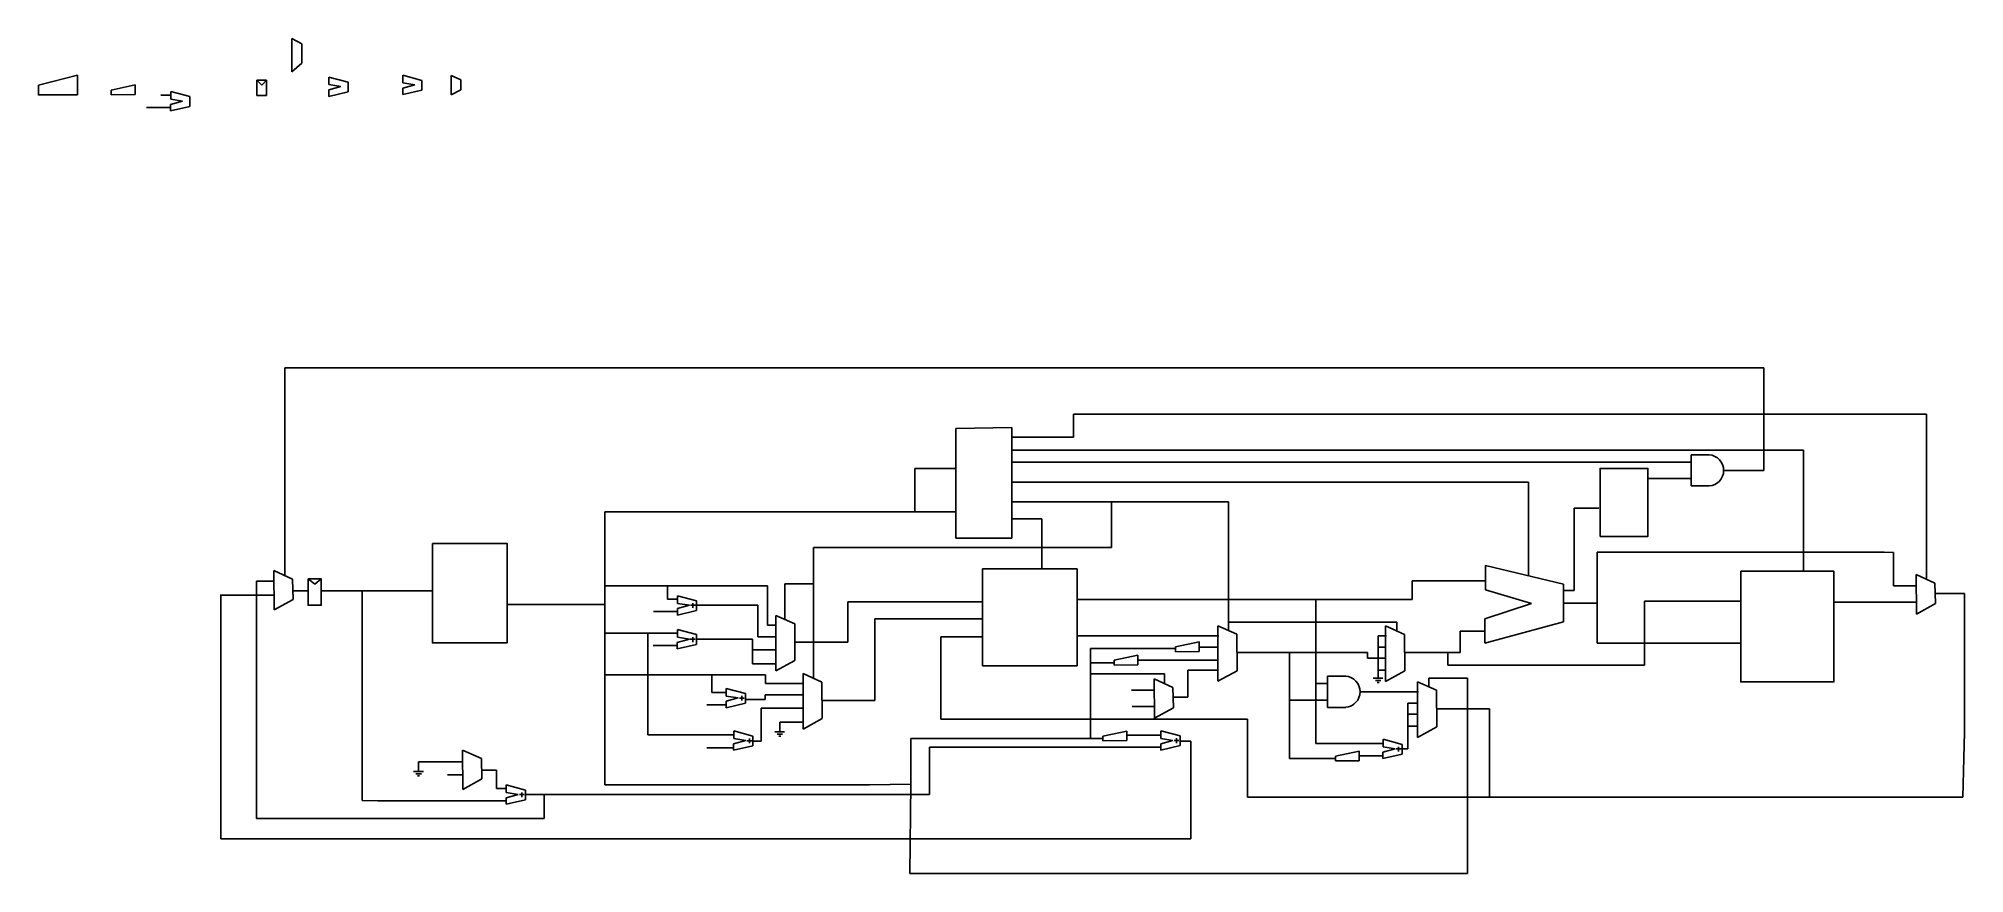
# Model space of a CAD drawing. Header units: inches. Extents: x 379229 to 379428, y -5234 to -5148.
import ezdxf

# ---------------------------------------------------------------- set-up
doc = ezdxf.new("R2010")
doc.units = ezdxf.units.IN
doc.header["$MEASUREMENT"] = 0

msp = doc.modelspace()

# ---------------------------------------------------------------- linework, layer by layer
for p, q in [((379255.47, -5147.99), (379255.47, -5151.42)), ((379256.48, -5148.54), (379255.47, -5147.99)), ((379256.48, -5150.54), (379256.48, -5148.54)), ((379255.47, -5151.42), (379256.48, -5150.54)), ((379229.4, -5152.79), (379233.41, -5151.75)), ((379229.4, -5153.81), (379229.4, -5152.79)), ((379233.41, -5151.75), (379233.41, -5153.77)), ((379236.89, -5153.3), (379239.35, -5152.77)), ((379239.35, -5152.77), (379239.35, -5153.75)), ((379252.87, -5152.27), (379251.87, -5152.27)), ((379251.87, -5153.85), (379251.87, -5152.27)), ((379251.87, -5152.27), (379251.87, -5152.27)), ((379251.87, -5152.27), (379252.36, -5152.79)), ((379252.36, -5152.79), (379252.87, -5152.27)), ((379252.87, -5153.85), (379252.87, -5152.27)), ((379260.51, -5152.94), (379259.26, -5153.28)), ((379261.24, -5152.48), (379259.27, -5151.96)), ((379259.27, -5151.96), (379259.27, -5152.74)), ((379260.51, -5152.94), (379259.27, -5152.74)), ((379261.24, -5152.48), (379261.24, -5153.48)), ((379268.12, -5152.75), (379266.88, -5153.09)), ((379268.85, -5152.3), (379266.89, -5151.77)), ((379266.89, -5151.77), (379266.89, -5152.56)), ((379268.12, -5152.75), (379266.89, -5152.56)), ((379268.85, -5152.3), (379268.85, -5153.3)), ((379271.84, -5153.77), (379271.84, -5151.8)), ((379271.84, -5151.8), (379272.84, -5152.25)), ((379272.84, -5152.25), (379272.84, -5153.26)), ((379233.41, -5153.77), (379229.4, -5153.77)), ((379236.89, -5153.79), (379236.89, -5153.3)), ((379239.35, -5153.75), (379236.89, -5153.79)), ((379241.99, -5153.81), (379243, -5153.81)), ((379244.23, -5154.43), (379242.98, -5154.77)), ((379242.98, -5154.77), (379242.98, -5155.44)), ((379242.98, -5155.44), (379244.96, -5154.97)), ((379244.96, -5153.97), (379243, -5153.45)), ((379243, -5153.45), (379243, -5154.23)), ((379244.23, -5154.43), (379243, -5154.23)), ((379244.96, -5153.97), (379244.96, -5154.97)), ((379252.87, -5153.85), (379251.87, -5153.85)), ((379259.26, -5153.28), (379259.26, -5153.95)), ((379259.26, -5153.95), (379261.24, -5153.48)), ((379266.88, -5153.09), (379266.88, -5153.76)), ((379266.88, -5153.76), (379268.85, -5153.3)), ((379272.84, -5153.26), (379271.84, -5153.77)), ((379240.52, -5155.09), (379242.98, -5155.09)), ((379406.87, -5181.89), (379254.73, -5181.89)), ((379254.73, -5200.36), (379254.73, -5181.89)), ((379406.87, -5192.43), (379406.87, -5181.89)), ((379423.61, -5186.65), (379335.88, -5186.65)), ((379335.88, -5186.65), (379335.88, -5189)), ((379423.61, -5202.62), (379423.61, -5186.65)), ((379323.77, -5188.13), (379329.52, -5188.01)), ((379323.77, -5192.23), (379323.77, -5188.13)), ((379329.52, -5199.39), (379329.52, -5188.01)), ((379335.88, -5189), (379329.52, -5189)), ((379332.98, -5190.35), (379329.52, -5190.35)), ((379332.98, -5190.35), (379410.96, -5190.35)), ((379410.96, -5190.35), (379410.96, -5196.28)), ((379323.77, -5192.23), (379319.55, -5192.23)), ((379319.55, -5192.23), (379319.55, -5196.69)), ((379323.77, -5196.69), (379323.77, -5192.23)), ((379347.4, -5191.57), (379329.52, -5191.57)), ((379398.21, -5191.57), (379347.4, -5191.57)), ((379399.41, -5191.57), (379398.21, -5191.57)), ((379399.41, -5191.57), (379399.41, -5190.82)), ((379399.41, -5190.82), (379401.27, -5190.82)), ((379399.41, -5193.28), (379399.41, -5191.57)), ((379399.41, -5193.28), (379399.41, -5192.43)), ((379402.75, -5192.43), (379406.87, -5192.43)), ((379337.61, -5193.65), (379329.52, -5193.65)), ((379337.61, -5193.65), (379382.66, -5193.65)), ((379382.66, -5193.65), (379382.66, -5198.54)), ((379395.5, -5193.28), (379394.96, -5193.28)), ((379399.41, -5193.28), (379395.5, -5193.28)), ((379399.41, -5193.28), (379399.41, -5194.03)), ((379399.41, -5194.03), (379401.27, -5194.03)), ((379351.8, -5195.68), (379329.52, -5195.68)), ((379339.79, -5200.36), (379339.79, -5195.68)), ((379351.8, -5202.36), (379351.8, -5195.68)), ((379387.38, -5200.44), (379387.38, -5196.31)), ((379387.38, -5196.31), (379389.91, -5196.31)), ((379410.96, -5196.28), (379410.96, -5202.8)), ((379287.67, -5203.1), (379287.67, -5196.69)), ((379287.67, -5196.69), (379323.77, -5196.69)), ((379323.77, -5196.69), (379323.77, -5199.39)), ((379332.6, -5197.42), (379329.52, -5197.42)), ((379332.6, -5197.42), (379332.6, -5202.51)), ((379382.66, -5198.54), (379382.66, -5203.28)), ((379254.73, -5200.36), (379254.73, -5203.25)), ((379309.12, -5204.11), (379309.12, -5200.36)), ((379309.12, -5200.36), (379339.79, -5200.36)), ((379323.77, -5199.39), (379329.52, -5199.39)), ((379387.38, -5204.79), (379387.38, -5200.44)), ((379326.51, -5202.55), (379336.23, -5202.55)), ((379326.51, -5202.55), (379326.51, -5212.55)), ((379336.23, -5202.55), (379336.23, -5212.55)), ((379351.8, -5202.36), (379351.8, -5208.9)), ((379386.27, -5204.15), (379378.25, -5202.21)), ((379378.25, -5202.21), (379378.25, -5204.71)), ((379389.74, -5206.09), (379389.74, -5200.86)), ((379389.74, -5200.86), (379419.25, -5200.86)), ((379420.23, -5200.87), (379419.25, -5200.86)), ((379420.23, -5204.31), (379420.23, -5200.87)), ((379251.83, -5205.2), (379251.83, -5203.82)), ((379251.83, -5203.82), (379253.61, -5203.82)), ((379255.54, -5203.62), (379253.61, -5202.74)), ((379253.61, -5202.74), (379253.63, -5206.79)), ((379255.54, -5203.62), (379255.59, -5205.71)), ((379257.14, -5203.59), (379257.82, -5204.15)), ((379257.82, -5204.15), (379258.49, -5203.59)), ((379287.67, -5224.79), (379287.67, -5203.1)), ((379291.13, -5204.31), (379287.67, -5204.31)), ((379291.13, -5204.31), (379299.08, -5204.31)), ((379294.12, -5205.69), (379294.12, -5204.31)), ((379299.08, -5204.31), (379302.69, -5204.31)), ((379302.69, -5204.31), (379304.38, -5204.31)), ((379304.38, -5204.31), (379304.38, -5208.36)), ((379306.51, -5204.11), (379306.17, -5204.11)), ((379306.17, -5204.11), (379306.17, -5207.76)), ((379309.12, -5204.11), (379306.51, -5204.11)), ((379309.12, -5207.27), (379309.12, -5204.11)), ((379370.7, -5205.73), (379370.7, -5203.8)), ((379370.7, -5203.8), (379378.25, -5203.8)), ((379386.27, -5204.15), (379386.27, -5208)), ((379420.23, -5204.31), (379422.55, -5204.31)), ((379424.47, -5204.03), (379422.55, -5203.15)), ((379422.55, -5203.15), (379422.57, -5207.21)), ((379423.61, -5202.62), (379423.61, -5203.64)), ((379424.47, -5204.03), (379424.53, -5206.13)), ((379248.17, -5230.34), (379248.17, -5205.2)), ((379252.04, -5205.27), (379248.17, -5205.27)), ((379251.83, -5228.26), (379251.83, -5205.2)), ((379252.04, -5205.27), (379253.62, -5205.27)), ((379253.63, -5206.79), (379255.59, -5205.71)), ((379257.09, -5204.81), (379255.57, -5204.81)), ((379262.71, -5204.83), (379258.52, -5204.83)), ((379262.71, -5204.83), (379269.93, -5204.83)), ((379262.71, -5204.83), (379262.71, -5226.4)), ((379282.27, -5206.22), (379277.61, -5206.22)), ((379282.27, -5206.22), (379287.67, -5206.22)), ((379294.12, -5205.69), (379295.13, -5205.69)), ((379296.37, -5206.31), (379295.12, -5206.64)), ((379297.1, -5205.85), (379295.13, -5205.33)), ((379295.13, -5205.33), (379295.13, -5206.11)), ((379296.37, -5206.31), (379295.13, -5206.11)), ((379296.47, -5206.31), (379296.97, -5206.31)), ((379296.72, -5206.08), (379296.72, -5206.58)), ((379297.1, -5205.85), (379297.1, -5206.85)), ((379300.13, -5206.31), (379297.1, -5206.31)), ((379300.13, -5206.31), (379302.49, -5206.31)), ((379302.49, -5206.31), (379303.4, -5206.31)), ((379303.4, -5206.31), (379303.4, -5209.54)), ((379312.64, -5210.12), (379312.64, -5205.96)), ((379312.64, -5205.96), (379326.51, -5205.96)), ((379342.49, -5205.73), (379336.23, -5205.73)), ((379342.49, -5205.73), (379361.78, -5205.73)), ((379360.81, -5220.52), (379360.81, -5205.73)), ((379361.78, -5205.73), (379370.7, -5205.73)), ((379378.17, -5207.7), (379382.99, -5206.13)), ((379378.25, -5204.71), (379382.99, -5206.13)), ((379387.38, -5204.79), (379386.27, -5204.79)), ((379389.74, -5206.09), (379386.27, -5206.09)), ((379389.74, -5206.09), (379389.74, -5210.2)), ((379394.59, -5212.48), (379394.59, -5205.87)), ((379394.59, -5205.87), (379404.51, -5205.87)), ((379420.45, -5205.99), (379414.1, -5205.99)), ((379420.3, -5206), (379422.56, -5206)), ((379422.57, -5207.21), (379424.53, -5206.13)), ((379427.52, -5205.1), (379424.5, -5205.1)), ((379427.52, -5205.1), (379427.52, -5219.35)), ((379292.66, -5206.96), (379295.12, -5206.96)), ((379295.12, -5206.64), (379295.12, -5207.31)), ((379295.12, -5207.31), (379297.1, -5206.85)), ((379304.38, -5208.36), (379305.26, -5208.36)), ((379305.26, -5207.35), (379305.26, -5213.06)), ((379307.19, -5208.23), (379305.26, -5207.35)), ((379307.22, -5211.98), (379307.19, -5208.23)), ((379309.12, -5207.27), (379309.12, -5213.82)), ((379315.43, -5209.24), (379315.43, -5207.71)), ((379315.43, -5207.71), (379326.51, -5207.71)), ((379350.73, -5208.41), (379350.73, -5214.12)), ((379352.66, -5209.29), (379350.73, -5208.41)), ((379369.12, -5208.04), (379351.8, -5208.04)), ((379367.98, -5208.43), (379367.98, -5214.14)), ((379369.91, -5209.31), (379367.98, -5208.43)), ((379369.12, -5208.04), (379369.12, -5208.95)), ((379378.17, -5210.2), (379378.17, -5207.7)), ((379386.27, -5208), (379378.17, -5210.2)), ((379291.13, -5209.17), (379287.67, -5209.17)), ((379294.11, -5209.17), (379291.13, -5209.17)), ((379292.09, -5214.88), (379292.09, -5209.17)), ((379292.64, -5210.44), (379295.11, -5210.44)), ((379294.11, -5209.17), (379295.12, -5209.17)), ((379296.36, -5209.79), (379295.11, -5210.13)), ((379295.11, -5210.13), (379295.11, -5210.8)), ((379295.11, -5210.8), (379297.09, -5210.33)), ((379297.09, -5209.33), (379295.12, -5208.81)), ((379295.12, -5208.81), (379295.12, -5209.59)), ((379296.36, -5209.79), (379295.12, -5209.59)), ((379296.45, -5209.81), (379296.95, -5209.81)), ((379296.7, -5209.59), (379296.7, -5210.09)), ((379297.09, -5209.33), (379297.09, -5210.33)), ((379300.08, -5209.8), (379297.09, -5209.8)), ((379300.08, -5209.8), (379302.86, -5209.8)), ((379302.86, -5209.8), (379302.86, -5210.9)), ((379303.4, -5209.54), (379305.26, -5209.54)), ((379312.64, -5210.12), (379307.21, -5210.12)), ((379315.43, -5216.1), (379315.43, -5209.24)), ((379322.23, -5209.55), (379326.51, -5209.55)), ((379322.23, -5209.55), (379322.23, -5215.88)), ((379349.94, -5209.44), (379336.23, -5209.44)), ((379346.35, -5210.6), (379348.81, -5210.08)), ((379348.81, -5210.08), (379348.81, -5211.06)), ((379349.94, -5209.44), (379350.82, -5209.44)), ((379352.69, -5213.04), (379352.66, -5209.29)), ((379367.2, -5209.46), (379368.08, -5209.46)), ((379367.2, -5209.46), (379367.2, -5213.63)), ((379369.94, -5213.06), (379369.91, -5209.31)), ((379375.66, -5211.18), (379375.66, -5208.98)), ((379375.66, -5208.98), (379378.17, -5208.98)), ((379389.74, -5210.2), (379404.51, -5210.2)), ((379302.86, -5210.9), (379305.26, -5210.9)), ((379302.86, -5210.9), (379302.86, -5212.35)), ((379302.86, -5212.35), (379305.26, -5212.35)), ((379305.26, -5213.06), (379307.22, -5211.98)), ((379337.63, -5210.77), (379346.35, -5210.77)), ((379337.63, -5210.77), (379337.63, -5220.03)), ((379338.79, -5212.22), (379337.63, -5212.22)), ((379338.79, -5212.22), (379340.05, -5212.22)), ((379340.05, -5211.97), (379342.5, -5211.44)), ((379340.05, -5212.46), (379340.05, -5211.97)), ((379342.5, -5212.43), (379340.05, -5212.46)), ((379342.5, -5211.44), (379342.5, -5212.43)), ((379348.32, -5211.96), (379342.5, -5211.96)), ((379346.35, -5211.09), (379346.35, -5210.6)), ((379348.81, -5211.06), (379346.35, -5211.09)), ((379348.32, -5211.96), (379350.73, -5211.96)), ((379348.87, -5210.61), (379350.73, -5210.61)), ((379358.1, -5211.18), (379352.67, -5211.18)), ((379358.1, -5211.18), (379358.1, -5222.08)), ((379358.1, -5211.18), (379366.1, -5211.18)), ((379366.1, -5211.18), (379366.1, -5211.74)), ((379366.1, -5211.74), (379366.95, -5211.74)), ((379367.78, -5211.75), (379366.95, -5211.75)), ((379367.2, -5210.63), (379367.98, -5210.63)), ((379367.78, -5211.75), (379367.98, -5211.75)), ((379369.94, -5211.18), (379375.66, -5211.18)), ((379374.38, -5212.48), (379374.38, -5211.18)), ((379374.38, -5212.48), (379394.59, -5212.48)), ((379291.13, -5213.46), (379287.67, -5213.46)), ((379291.13, -5213.46), (379304.17, -5213.46)), ((379298.68, -5215.28), (379298.68, -5213.46)), ((379304.2, -5214.34), (379304.2, -5213.46)), ((379307.17, -5214.34), (379304.2, -5214.34)), ((379307.17, -5214.34), (379308.05, -5214.34)), ((379308.05, -5213.33), (379308.05, -5219.04)), ((379309.98, -5214.21), (379308.05, -5213.33)), ((379310.01, -5217.96), (379309.98, -5214.21)), ((379336.23, -5212.55), (379326.51, -5212.55)), ((379340.05, -5213.35), (379337.63, -5213.35)), ((379340.05, -5213.35), (379345.23, -5213.35)), ((379346.1, -5214.76), (379344.17, -5213.89)), ((379344.17, -5213.89), (379344.19, -5217.94)), ((379345.23, -5213.35), (379345.23, -5214.37)), ((379347.63, -5215.75), (379347.63, -5212.98)), ((379347.63, -5212.98), (379348.34, -5212.98)), ((379348.34, -5212.98), (379350.74, -5212.98)), ((379350.73, -5214.12), (379352.69, -5213.04)), ((379362.01, -5214.35), (379360.81, -5214.35)), ((379362.01, -5214.35), (379362.01, -5213.6)), ((379362.01, -5213.6), (379363.87, -5213.6)), ((379362.01, -5216.06), (379362.01, -5214.35)), ((379367.2, -5213.81), (379366.7, -5213.81)), ((379366.7, -5213.81), (379367.2, -5213.81)), ((379367.21, -5214.04), (379366.92, -5214.04)), ((379367.18, -5214.25), (379367.1, -5214.25)), ((379367.1, -5214.25), (379367.3, -5214.25)), ((379367.2, -5212.81), (379367.2, -5213.81)), ((379367.2, -5213), (379367.99, -5213)), ((379367.2, -5213.81), (379367.7, -5213.81)), ((379367.21, -5214.04), (379367.5, -5214.04)), ((379367.5, -5214.04), (379367.21, -5214.04)), ((379367.98, -5214.14), (379369.94, -5213.06)), ((379371.27, -5214.19), (379371.27, -5219.9)), ((379373.2, -5215.06), (379371.27, -5214.19)), ((379372.41, -5213.8), (379372.41, -5214.7)), ((379372.41, -5213.8), (379376.4, -5213.8)), ((379376.4, -5213.8), (379376.4, -5233.91)), ((379292.09, -5214.88), (379292.09, -5216.96)), ((379298.68, -5215.28), (379300.15, -5215.28)), ((379301.39, -5215.84), (379300.14, -5216.18)), ((379300.14, -5216.18), (379300.14, -5216.85)), ((379300.14, -5216.85), (379302.12, -5216.38)), ((379302.12, -5215.38), (379300.15, -5214.86)), ((379300.15, -5214.86), (379300.15, -5215.65)), ((379301.39, -5215.84), (379300.15, -5215.65)), ((379301.5, -5215.85), (379302, -5215.85)), ((379301.75, -5215.62), (379301.75, -5216.12)), ((379302.12, -5215.38), (379302.12, -5216.38)), ((379304.14, -5216), (379302.12, -5216)), ((379306.19, -5215.53), (379304.14, -5215.53)), ((379304.14, -5215.53), (379304.14, -5216)), ((379306.19, -5215.53), (379308.05, -5215.53)), ((379315.43, -5216.1), (379309.99, -5216.1)), ((379322.23, -5215.88), (379322.23, -5218.01)), ((379341.85, -5215.04), (379344.17, -5215.04)), ((379346.1, -5214.76), (379346.15, -5216.86)), ((379347.63, -5215.75), (379346.12, -5215.75)), ((379362.01, -5216.06), (379358.1, -5216.06)), ((379362.01, -5216.06), (379362.01, -5215.21)), ((379362.01, -5216.06), (379362.01, -5216.81)), ((379365.35, -5215.2), (379369.47, -5215.2)), ((379369.47, -5215.2), (379370.49, -5215.21)), ((379370.25, -5221.08), (379370.25, -5216.38)), ((379370.25, -5216.38), (379371.27, -5216.38)), ((379370.49, -5215.21), (379371.37, -5215.21)), ((379373.24, -5218.82), (379373.2, -5215.06)), ((379292.09, -5216.96), (379292.09, -5219.64)), ((379298.15, -5216.56), (379300.14, -5216.56)), ((379305.65, -5216.88), (379303.73, -5216.88)), ((379303.73, -5216.88), (379303.73, -5220.29)), ((379305.65, -5216.88), (379308.05, -5216.88)), ((379305.65, -5218.33), (379308.05, -5218.33)), ((379305.65, -5218.33), (379305.65, -5219.33)), ((379308.05, -5219.04), (379310.01, -5217.96)), ((379322.23, -5218.01), (379353.77, -5218.01)), ((379341.92, -5216.73), (379344.18, -5216.73)), ((379344.19, -5217.94), (379346.15, -5216.86)), ((379353.77, -5218.01), (379353.77, -5226.07)), ((379362.01, -5216.81), (379363.87, -5216.81)), ((379371.07, -5217.5), (379370.25, -5217.5)), ((379371.07, -5217.5), (379371.27, -5217.5)), ((379378.65, -5216.96), (379373.22, -5216.96)), ((379378.65, -5216.96), (379378.65, -5226.07)), ((379292.09, -5219.64), (379300.88, -5219.64)), ((379302.16, -5220.22), (379300.91, -5220.55)), ((379302.89, -5219.76), (379300.92, -5219.24)), ((379300.92, -5219.24), (379300.92, -5220.02)), ((379302.16, -5220.22), (379300.92, -5220.02)), ((379302.28, -5220.24), (379302.78, -5220.24)), ((379302.53, -5220.01), (379302.53, -5220.51)), ((379302.89, -5219.76), (379302.89, -5220.76)), ((379303.73, -5220.29), (379302.89, -5220.29)), ((379305.65, -5219.33), (379305.15, -5219.33)), ((379305.15, -5219.33), (379305.65, -5219.33)), ((379305.66, -5219.56), (379305.37, -5219.56)), ((379305.63, -5219.77), (379305.55, -5219.77)), ((379305.55, -5219.77), (379305.75, -5219.77)), ((379305.65, -5219.33), (379306.15, -5219.33)), ((379305.66, -5219.56), (379305.95, -5219.56)), ((379305.95, -5219.56), (379305.66, -5219.56)), ((379319.15, -5220.03), (379319.21, -5220.03)), ((379319.15, -5220.91), (379319.15, -5220.03)), ((379337.63, -5220.03), (379319.21, -5220.03)), ((379337.63, -5220.03), (379338.89, -5220.03)), ((379338.89, -5219.78), (379341.35, -5219.25)), ((379338.89, -5220.27), (379338.89, -5219.78)), ((379341.35, -5220.23), (379338.89, -5220.27)), ((379341.35, -5219.25), (379341.35, -5220.23)), ((379342.59, -5219.68), (379341.35, -5219.68)), ((379342.59, -5219.68), (379344.8, -5219.68)), ((379346.1, -5220.21), (379344.86, -5220.55)), ((379346.83, -5219.75), (379344.87, -5219.23)), ((379344.87, -5219.23), (379344.87, -5220.01)), ((379346.1, -5220.21), (379344.87, -5220.01)), ((379346.21, -5220.21), (379346.71, -5220.21)), ((379346.46, -5219.99), (379346.46, -5220.49)), ((379346.83, -5219.75), (379346.83, -5220.75)), ((379347.93, -5220.29), (379346.83, -5220.29)), ((379347.93, -5220.29), (379347.93, -5230.34)), ((379369.68, -5220.62), (379367.71, -5220.1)), ((379367.71, -5220.1), (379367.71, -5220.88)), ((379370.25, -5218.75), (379371.29, -5218.75)), ((379371.27, -5219.9), (379373.24, -5218.82)), ((379427.34, -5226.07), (379427.52, -5219.35)), ((379274.96, -5222.08), (379273.03, -5221.21)), ((379273.03, -5221.21), (379273.05, -5225.26)), ((379274.96, -5222.08), (379275.01, -5224.18)), ((379298.15, -5220.97), (379300.91, -5220.97)), ((379300.91, -5220.55), (379300.91, -5221.23)), ((379300.91, -5221.23), (379302.89, -5220.76)), ((379319.15, -5220.91), (379319.15, -5224.32)), ((379343.46, -5220.91), (379321.07, -5220.91)), ((379321.07, -5220.91), (379321.07, -5225.79)), ((379343.46, -5220.91), (379344.86, -5220.91)), ((379344.86, -5220.55), (379344.86, -5221.22)), ((379344.86, -5221.22), (379346.83, -5220.75)), ((379358.1, -5222.08), (379362.77, -5222.08)), ((379366.24, -5220.52), (379360.81, -5220.52)), ((379362.81, -5221.84), (379365.27, -5221.32)), ((379362.81, -5222.33), (379362.81, -5221.84)), ((379365.27, -5222.3), (379362.81, -5222.33)), ((379365.27, -5221.32), (379365.27, -5222.3)), ((379365.71, -5221.79), (379365.27, -5221.79)), ((379365.71, -5221.79), (379367.7, -5221.79)), ((379366.24, -5220.52), (379367.71, -5220.52)), ((379368.95, -5221.08), (379367.7, -5221.41)), ((379367.7, -5221.41), (379367.7, -5222.09)), ((379367.7, -5222.09), (379369.68, -5221.62)), ((379368.95, -5221.08), (379367.71, -5220.88)), ((379369.06, -5221.08), (379369.56, -5221.08)), ((379369.31, -5220.86), (379369.31, -5221.36)), ((379369.68, -5220.62), (379369.68, -5221.62)), ((379369.68, -5221.08), (379370.25, -5221.08)), ((379268.49, -5223.41), (379267.99, -5223.41)), ((379267.99, -5223.41), (379268.49, -5223.41)), ((379268.5, -5223.64), (379268.21, -5223.64)), ((379268.47, -5223.85), (379268.39, -5223.85)), ((379268.39, -5223.85), (379268.59, -5223.85)), ((379268.49, -5222.42), (379270.9, -5222.42)), ((379268.49, -5222.42), (379268.49, -5223.41)), ((379268.49, -5223.41), (379268.99, -5223.41)), ((379268.5, -5223.64), (379268.79, -5223.64)), ((379268.79, -5223.64), (379268.5, -5223.64)), ((379270.82, -5222.42), (379273.04, -5222.42)), ((379271.46, -5223.74), (379273.04, -5223.74)), ((379273.05, -5225.26), (379275.01, -5224.18)), ((379276.51, -5223.28), (379274.99, -5223.28)), ((379276.51, -5225.15), (379276.51, -5223.28)), ((379319.15, -5224.32), (379319.15, -5224.73)), ((379276.51, -5225.15), (379277.52, -5225.15)), ((379278.76, -5225.77), (379277.51, -5226.11)), ((379277.51, -5226.11), (379277.51, -5226.78)), ((379277.51, -5226.78), (379279.49, -5226.32)), ((379279.49, -5225.32), (379277.52, -5224.79)), ((379277.52, -5224.79), (379277.52, -5225.58)), ((379278.76, -5225.77), (379277.52, -5225.58)), ((379278.87, -5225.79), (379279.37, -5225.79)), ((379279.12, -5225.57), (379279.12, -5226.07)), ((379279.49, -5225.32), (379279.49, -5226.32)), ((379321.07, -5225.79), (379279.52, -5225.79)), ((379281.41, -5228.26), (379281.41, -5225.79)), ((379287.67, -5224.79), (379314.9, -5224.79)), ((379314.9, -5224.79), (379319.15, -5224.73)), ((379319.05, -5233.91), (379319.15, -5224.73)), ((379353.77, -5226.07), (379387.64, -5226.07)), ((379387.64, -5226.07), (379427.34, -5226.07)), ((379281.41, -5228.26), (379251.83, -5228.26)), ((379262.71, -5226.4), (379264.3, -5226.43)), ((379275.04, -5226.43), (379264.3, -5226.43)), ((379275.04, -5226.43), (379277.51, -5226.43)), ((379258.25, -5230.34), (379248.17, -5230.34)), ((379347.93, -5230.34), (379258.25, -5230.34)), ((379376.4, -5233.91), (379319.05, -5233.91))]:
    msp.add_line(p, q)
for points in [[(379390.03, -5199.22), (379394.96, -5199.22), (379394.96, -5192.23), (379390.03, -5192.23)], [(379269.93, -5199.94), (379277.61, -5199.94), (379277.61, -5210.18), (379269.93, -5210.18)], [(379257.14, -5203.59), (379258.49, -5203.59), (379258.49, -5206.3), (379257.14, -5206.3)], [(379404.51, -5202.8), (379414.1, -5202.8), (379414.1, -5214.19), (379404.51, -5214.19)]]:
    msp.add_lwpolyline(points, close=True)
for centre in [(379401.14, -5192.43), (379363.74, -5215.2)]:
    msp.add_arc(centre, 1.61, 274.6734, 85.3266)

doc.saveas('drawing.dxf')
